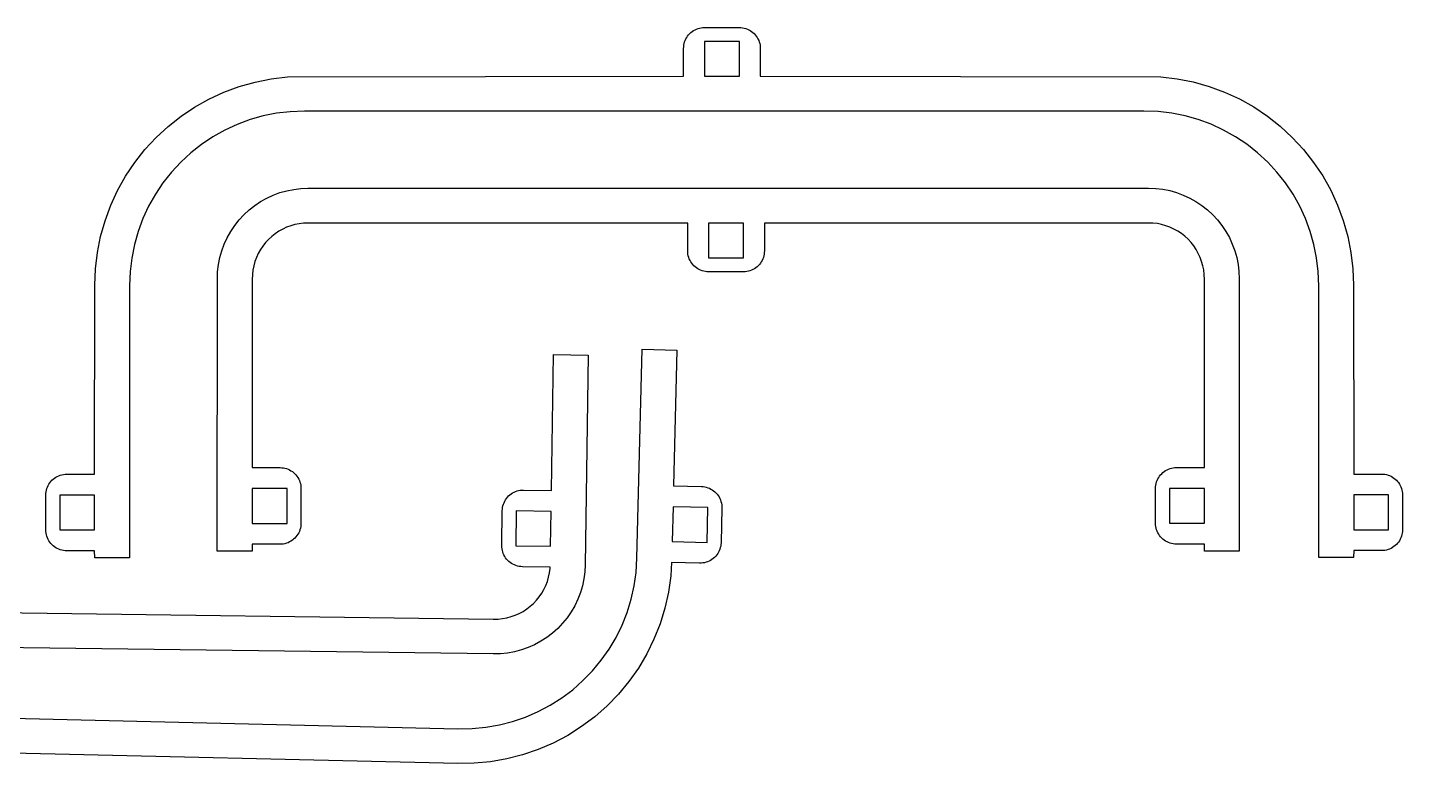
# Model space of a CAD drawing. Header units: millimetres. Extents: x 283 to 494, y -202 to 99.
# Drawn here: x 395.7 to 494.4, y -200.1 to -147.2 of the extents above; entities that cross this region are included whole.
import ezdxf

# ---------------------------------------------------------------- set-up
doc = ezdxf.new("R2010")
doc.units = ezdxf.units.MM
doc.header["$MEASUREMENT"] = 0
doc.layers.add('Layer 1', color=7, linetype='CONTINUOUS')

msp = doc.modelspace()

# ---------------------------------------------------------------- linework, layer by layer
at = {"layer": 'Layer 1', "color": 1}
for p, q in [((442.94, -148.061), (442.998, -147.958)), ((442.998, -147.958), (443.063, -147.86)), ((443.063, -147.86), (443.136, -147.768)), ((443.136, -147.768), (443.216, -147.681)), ((443.216, -147.681), (443.303, -147.601)), ((443.303, -147.601), (443.395, -147.528)), ((443.395, -147.528), (443.493, -147.463)), ((443.493, -147.463), (443.596, -147.405)), ((443.596, -147.405), (443.703, -147.356)), ((443.703, -147.356), (443.813, -147.315)), ((443.813, -147.315), (443.927, -147.283)), ((443.927, -147.283), (444.042, -147.26)), ((444.042, -147.26), (444.159, -147.246)), ((444.159, -147.246), (444.277, -147.242)), ((444.277, -147.242), (446.777, -147.241)), ((446.777, -147.241), (446.894, -147.246)), ((446.894, -147.246), (447.011, -147.26)), ((447.011, -147.26), (447.127, -147.283)), ((447.127, -147.283), (447.24, -147.315)), ((447.24, -147.315), (447.351, -147.356)), ((447.351, -147.356), (447.458, -147.405)), ((447.458, -147.405), (447.56, -147.462)), ((447.56, -147.462), (447.658, -147.528)), ((447.658, -147.528), (447.751, -147.601)), ((447.751, -147.601), (447.837, -147.681)), ((447.837, -147.681), (447.917, -147.767)), ((447.917, -147.767), (447.99, -147.86)), ((447.99, -147.86), (448.056, -147.957)), ((448.056, -147.957), (448.113, -148.06)), ((442.777, -148.742), (442.782, -148.624)), ((442.777, -150.742), (442.777, -148.742)), ((442.782, -148.624), (442.795, -148.507)), ((442.795, -148.507), (442.818, -148.392)), ((442.818, -148.392), (442.85, -148.278)), ((442.85, -148.278), (442.891, -148.168)), ((442.891, -148.168), (442.94, -148.061)), ((446.777, -148.241), (444.277, -148.242)), ((444.277, -148.242), (444.277, -150.742)), ((446.777, -150.742), (446.777, -148.241)), ((448.113, -148.06), (448.163, -148.167)), ((448.163, -148.167), (448.204, -148.278)), ((448.204, -148.278), (448.235, -148.391)), ((448.235, -148.391), (448.258, -148.507)), ((448.258, -148.507), (448.272, -148.624)), ((448.272, -148.624), (448.277, -148.741)), ((448.277, -148.741), (448.277, -150.741)), ((412.033, -151.16), (413.188, -150.93)), ((413.188, -150.93), (414.358, -150.792)), ((414.358, -150.792), (442.777, -150.742)), ((444.277, -150.742), (446.777, -150.742)), ((448.277, -150.741), (477.018, -150.784)), ((477.018, -150.784), (478.188, -150.922)), ((478.188, -150.922), (479.343, -151.152)), ((408.725, -152.38), (409.794, -151.887)), ((409.794, -151.887), (410.9, -151.48)), ((410.9, -151.48), (412.033, -151.16)), ((479.343, -151.152), (480.477, -151.471)), ((480.477, -151.471), (481.582, -151.879)), ((481.582, -151.879), (482.652, -152.372)), ((407.697, -152.955), (408.725, -152.38)), ((482.652, -152.372), (483.679, -152.947)), ((405.793, -154.339), (406.718, -153.61)), ((406.718, -153.61), (407.697, -152.955)), ((411.672, -153.857), (410.751, -154.197)), ((412.616, -153.591), (411.672, -153.857)), ((413.579, -153.4), (412.616, -153.591)), ((414.554, -153.284), (413.579, -153.4)), ((415.58, -153.245), (414.554, -153.284)), ((475.796, -153.237), (415.58, -153.245)), ((476.822, -153.276), (475.796, -153.237)), ((477.797, -153.391), (476.822, -153.276)), ((478.76, -153.583), (477.797, -153.391)), ((479.704, -153.849), (478.76, -153.583)), ((480.625, -154.189), (479.704, -153.849)), ((483.679, -152.947), (484.659, -153.602)), ((484.659, -153.602), (485.584, -154.331)), ((404.928, -155.138), (405.793, -154.339)), ((409.86, -154.608), (409.003, -155.087)), ((410.751, -154.197), (409.86, -154.608)), ((481.517, -154.6), (480.625, -154.189)), ((482.373, -155.079), (481.517, -154.6)), ((485.584, -154.331), (486.449, -155.13)), ((404.128, -156.003), (404.928, -155.138)), ((408.187, -155.632), (407.416, -156.24)), ((409.003, -155.087), (408.187, -155.632)), ((483.189, -155.624), (482.373, -155.079)), ((483.96, -156.232), (483.189, -155.624)), ((486.449, -155.13), (487.248, -155.995)), ((403.399, -156.928), (404.128, -156.003)), ((407.416, -156.24), (406.695, -156.906)), ((484.681, -156.898), (483.96, -156.232)), ((487.248, -155.995), (487.977, -156.92)), ((402.744, -157.907), (403.399, -156.928)), ((406.029, -157.627), (405.421, -158.397)), ((406.695, -156.906), (406.029, -157.627)), ((485.347, -157.619), (484.681, -156.898)), ((485.955, -158.39), (485.347, -157.619)), ((487.977, -156.92), (488.632, -157.899)), ((402.169, -158.935), (402.744, -157.907)), ((405.421, -158.397), (404.876, -159.214)), ((414.811, -158.858), (415.318, -158.798)), ((415.318, -158.798), (415.827, -158.778)), ((415.827, -158.778), (476.141, -158.772)), ((476.141, -158.772), (476.649, -158.792)), ((476.649, -158.792), (477.156, -158.852)), ((486.5, -159.206), (485.955, -158.39)), ((488.632, -157.899), (489.207, -158.927)), ((401.676, -160.004), (402.169, -158.935)), ((404.876, -159.214), (404.396, -160.07)), ((412.007, -160.019), (412.432, -159.735)), ((412.432, -159.735), (412.877, -159.486)), ((412.877, -159.486), (413.341, -159.272)), ((413.341, -159.272), (413.82, -159.096)), ((413.82, -159.096), (414.311, -158.957)), ((414.311, -158.957), (414.811, -158.858)), ((477.156, -158.852), (477.656, -158.952)), ((477.656, -158.952), (478.148, -159.09)), ((478.148, -159.09), (478.626, -159.267)), ((478.626, -159.267), (479.09, -159.48)), ((479.09, -159.48), (479.535, -159.73)), ((479.535, -159.73), (479.96, -160.013)), ((486.98, -160.062), (486.5, -159.206)), ((489.207, -158.927), (489.7, -159.996)), ((401.268, -161.109), (401.676, -160.004)), ((404.396, -160.07), (403.985, -160.961)), ((410.885, -161.056), (411.232, -160.681)), ((411.232, -160.681), (411.607, -160.335)), ((411.607, -160.335), (412.007, -160.019)), ((479.96, -160.013), (480.36, -160.329)), ((480.36, -160.329), (480.735, -160.676)), ((480.735, -160.676), (481.082, -161.05)), ((487.391, -160.953), (486.98, -160.062)), ((489.7, -159.996), (490.108, -161.101)), ((400.948, -162.243), (401.268, -161.109)), ((403.985, -160.961), (403.645, -161.882)), ((410.286, -161.881), (410.569, -161.456)), ((410.569, -161.456), (410.885, -161.056)), ((414.012, -161.714), (413.738, -161.867)), ((414.297, -161.582), (414.012, -161.714)), ((414.592, -161.473), (414.297, -161.582)), ((414.894, -161.388), (414.592, -161.473)), ((415.202, -161.327), (414.894, -161.388)), ((415.514, -161.29), (415.202, -161.327)), ((443.073, -161.276), (415.514, -161.29)), ((443.073, -163.275), (443.073, -161.276)), ((447.073, -161.275), (444.573, -161.275)), ((444.573, -161.275), (444.573, -163.775)), ((447.073, -163.775), (447.073, -161.275)), ((476.453, -161.284), (448.573, -161.275)), ((448.573, -161.275), (448.573, -163.275)), ((476.765, -161.321), (476.453, -161.284)), ((477.073, -161.383), (476.765, -161.321)), ((477.375, -161.468), (477.073, -161.383)), ((477.67, -161.576), (477.375, -161.468)), ((477.955, -161.708), (477.67, -161.576)), ((478.229, -161.861), (477.955, -161.708)), ((481.082, -161.05), (481.398, -161.451)), ((481.398, -161.451), (481.681, -161.876)), ((487.731, -161.874), (487.391, -160.953)), ((490.108, -161.101), (490.428, -162.235)), ((400.718, -163.398), (400.948, -162.243)), ((403.645, -161.882), (403.379, -162.826)), ((409.822, -162.789), (410.036, -162.326)), ((410.036, -162.326), (410.286, -161.881)), ((412.786, -162.68), (412.592, -162.926)), ((412.999, -162.449), (412.786, -162.68)), ((413.23, -162.236), (412.999, -162.449)), ((413.477, -162.041), (413.23, -162.236)), ((413.738, -161.867), (413.477, -162.041)), ((478.49, -162.036), (478.229, -161.861)), ((478.737, -162.23), (478.49, -162.036)), ((478.968, -162.444), (478.737, -162.23)), ((479.181, -162.674), (478.968, -162.444)), ((479.375, -162.921), (479.181, -162.674)), ((481.681, -161.876), (481.931, -162.321)), ((481.931, -162.321), (482.144, -162.784)), ((487.997, -162.819), (487.731, -161.874)), ((490.428, -162.235), (490.658, -163.39)), ((400.58, -164.567), (400.718, -163.398)), ((403.379, -162.826), (403.187, -163.789)), ((409.507, -163.759), (409.646, -163.268)), ((409.646, -163.268), (409.822, -162.789)), ((412.132, -163.747), (412.023, -164.041)), ((412.264, -163.461), (412.132, -163.747)), ((412.417, -163.187), (412.264, -163.461)), ((412.592, -162.926), (412.417, -163.187)), ((443.078, -163.393), (443.073, -163.275)), ((443.092, -163.51), (443.078, -163.393)), ((443.115, -163.626), (443.092, -163.51)), ((443.147, -163.739), (443.115, -163.626)), ((443.187, -163.85), (443.147, -163.739)), ((448.5, -163.739), (448.459, -163.849)), ((448.532, -163.625), (448.5, -163.739)), ((448.555, -163.51), (448.532, -163.625)), ((448.568, -163.393), (448.555, -163.51)), ((448.573, -163.275), (448.568, -163.393)), ((479.55, -163.182), (479.375, -162.921)), ((479.703, -163.456), (479.55, -163.182)), ((479.835, -163.741), (479.703, -163.456)), ((479.943, -164.036), (479.835, -163.741)), ((482.144, -162.784), (482.321, -163.263)), ((482.321, -163.263), (482.46, -163.754)), ((482.46, -163.754), (482.559, -164.255)), ((488.189, -163.781), (487.997, -162.819)), ((490.658, -163.39), (490.796, -164.56)), ((400.533, -165.744), (400.58, -164.567)), ((403.187, -163.789), (403.072, -164.764)), ((409.347, -164.767), (409.407, -164.26)), ((409.407, -164.26), (409.507, -163.759)), ((411.877, -164.651), (411.84, -164.963)), ((411.938, -164.343), (411.877, -164.651)), ((412.023, -164.041), (411.938, -164.343)), ((443.237, -163.956), (443.187, -163.85)), ((443.294, -164.059), (443.237, -163.956)), ((443.36, -164.157), (443.294, -164.059)), ((443.433, -164.25), (443.36, -164.157)), ((443.513, -164.336), (443.433, -164.25)), ((443.599, -164.416), (443.513, -164.336)), ((443.691, -164.489), (443.599, -164.416)), ((443.789, -164.554), (443.691, -164.489)), ((443.892, -164.612), (443.789, -164.554)), ((443.999, -164.661), (443.892, -164.612)), ((444.11, -164.702), (443.999, -164.661)), ((444.223, -164.734), (444.11, -164.702)), ((444.339, -164.757), (444.223, -164.734)), ((444.573, -163.775), (447.073, -163.775)), ((447.423, -164.734), (447.308, -164.757)), ((447.537, -164.702), (447.423, -164.734)), ((447.647, -164.661), (447.537, -164.702)), ((447.754, -164.612), (447.647, -164.661)), ((447.857, -164.554), (447.754, -164.612)), ((447.955, -164.489), (447.857, -164.554)), ((448.047, -164.416), (447.955, -164.489)), ((448.134, -164.336), (448.047, -164.416)), ((448.214, -164.249), (448.134, -164.336)), ((448.287, -164.157), (448.214, -164.249)), ((448.352, -164.059), (448.287, -164.157)), ((448.41, -163.956), (448.352, -164.059)), ((448.459, -163.849), (448.41, -163.956)), ((480.029, -164.338), (479.943, -164.036)), ((480.09, -164.646), (480.029, -164.338)), ((480.127, -164.958), (480.09, -164.646)), ((482.559, -164.255), (482.619, -164.762)), ((488.304, -164.756), (488.189, -163.781)), ((490.796, -164.56), (490.843, -165.737)), ((403.072, -164.764), (403.033, -165.794)), ((409.324, -184.83), (409.327, -165.277)), ((409.327, -165.277), (409.347, -164.767)), ((411.827, -165.326), (411.825, -178.83)), ((411.84, -164.963), (411.827, -165.326)), ((444.455, -164.771), (444.339, -164.757)), ((444.573, -164.775), (444.455, -164.771)), ((447.073, -164.775), (444.573, -164.775)), ((447.191, -164.77), (447.073, -164.775)), ((447.308, -164.757), (447.191, -164.77)), ((480.14, -165.321), (480.127, -164.958)), ((480.14, -178.825), (480.14, -165.321)), ((482.619, -164.762), (482.639, -165.272)), ((482.639, -165.272), (482.64, -184.825)), ((488.343, -165.786), (488.304, -164.756)), ((400.521, -179.297), (400.533, -165.744)), ((403.033, -165.794), (403.031, -185.298)), ((488.344, -185.29), (488.343, -165.786)), ((490.843, -165.737), (490.854, -179.289)), ((439.433, -185.323), (439.795, -170.332)), ((439.795, -170.332), (442.294, -170.392)), ((442.294, -170.392), (442.059, -180.14)), ((433.292, -180.468), (433.432, -170.72)), ((433.432, -170.72), (435.931, -170.755)), ((435.931, -170.755), (435.716, -185.798)), ((397.64, -179.583), (397.738, -179.518)), ((397.738, -179.518), (397.84, -179.46)), ((397.84, -179.46), (397.947, -179.411)), ((397.947, -179.411), (398.058, -179.37)), ((398.058, -179.37), (398.171, -179.338)), ((398.171, -179.338), (398.287, -179.315)), ((398.287, -179.315), (398.404, -179.302)), ((398.404, -179.302), (398.521, -179.297)), ((398.521, -179.297), (400.521, -179.297)), ((411.825, -178.83), (413.825, -178.831)), ((413.825, -178.831), (413.943, -178.835)), ((413.943, -178.835), (414.06, -178.849)), ((414.06, -178.849), (414.175, -178.872)), ((414.175, -178.872), (414.288, -178.904)), ((414.288, -178.904), (414.399, -178.945)), ((414.399, -178.945), (414.506, -178.994)), ((414.506, -178.994), (414.609, -179.052)), ((414.609, -179.052), (414.707, -179.117)), ((414.707, -179.117), (414.799, -179.19)), ((414.799, -179.19), (414.886, -179.27)), ((414.886, -179.27), (414.965, -179.357)), ((414.965, -179.357), (415.038, -179.449)), ((415.038, -179.449), (415.104, -179.547)), ((476.803, -179.644), (476.861, -179.541)), ((476.861, -179.541), (476.926, -179.443)), ((476.926, -179.443), (476.999, -179.351)), ((476.999, -179.351), (477.079, -179.264)), ((477.079, -179.264), (477.166, -179.184)), ((477.166, -179.184), (477.258, -179.111)), ((477.258, -179.111), (477.356, -179.046)), ((477.356, -179.046), (477.459, -178.988)), ((477.459, -178.988), (477.566, -178.939)), ((477.566, -178.939), (477.676, -178.898)), ((477.676, -178.898), (477.79, -178.866)), ((477.79, -178.866), (477.905, -178.843)), ((477.905, -178.843), (478.022, -178.83)), ((478.022, -178.83), (478.14, -178.825)), ((478.14, -178.825), (480.14, -178.825)), ((490.854, -179.289), (492.854, -179.289)), ((492.854, -179.289), (492.972, -179.294)), ((492.972, -179.294), (493.089, -179.308)), ((493.089, -179.308), (493.204, -179.331)), ((493.204, -179.331), (493.318, -179.363)), ((493.318, -179.363), (493.428, -179.404)), ((493.428, -179.404), (493.535, -179.453)), ((493.535, -179.453), (493.638, -179.51)), ((493.638, -179.51), (493.736, -179.576)), ((397.04, -180.562), (397.063, -180.447)), ((397.063, -180.447), (397.095, -180.333)), ((397.095, -180.333), (397.135, -180.223)), ((397.135, -180.223), (397.185, -180.116)), ((397.185, -180.116), (397.242, -180.013)), ((397.242, -180.013), (397.308, -179.915)), ((397.308, -179.915), (397.381, -179.823)), ((397.381, -179.823), (397.461, -179.736)), ((397.461, -179.736), (397.547, -179.656)), ((397.547, -179.656), (397.64, -179.583)), ((411.825, -180.33), (411.824, -182.83)), ((414.325, -180.331), (411.825, -180.33)), ((414.324, -182.831), (414.325, -180.331)), ((415.104, -179.547), (415.161, -179.65)), ((415.161, -179.65), (415.211, -179.757)), ((415.211, -179.757), (415.251, -179.867)), ((415.251, -179.867), (415.283, -179.981)), ((415.283, -179.981), (415.306, -180.096)), ((415.306, -180.096), (415.32, -180.213)), ((415.32, -180.213), (415.325, -180.331)), ((415.325, -180.331), (415.324, -182.831)), ((430.717, -180.546), (430.828, -180.507)), ((430.828, -180.507), (430.942, -180.476)), ((430.942, -180.476), (431.057, -180.455)), ((431.057, -180.455), (431.175, -180.443)), ((431.175, -180.443), (431.292, -180.44)), ((431.292, -180.44), (433.292, -180.468)), ((442.059, -180.14), (444.058, -180.188)), ((444.058, -180.188), (444.175, -180.195)), ((444.175, -180.195), (444.292, -180.212)), ((444.292, -180.212), (444.407, -180.238)), ((444.407, -180.238), (444.519, -180.273)), ((444.519, -180.273), (444.629, -180.316)), ((444.629, -180.316), (444.735, -180.368)), ((444.735, -180.368), (444.836, -180.428)), ((444.836, -180.428), (444.932, -180.496)), ((444.932, -180.496), (445.023, -180.571)), ((476.64, -180.325), (476.644, -180.207)), ((476.64, -182.825), (476.64, -180.325)), ((476.644, -180.207), (476.658, -180.09)), ((476.658, -180.09), (476.681, -179.975)), ((476.681, -179.975), (476.713, -179.861)), ((476.713, -179.861), (476.754, -179.751)), ((476.754, -179.751), (476.803, -179.644)), ((480.14, -180.325), (477.64, -180.325)), ((477.64, -180.325), (477.64, -182.825)), ((480.14, -182.825), (480.14, -180.325)), ((493.736, -179.576), (493.828, -179.649)), ((493.828, -179.649), (493.915, -179.729)), ((493.915, -179.729), (493.995, -179.815)), ((493.995, -179.815), (494.068, -179.908)), ((494.068, -179.908), (494.133, -180.006)), ((494.133, -180.006), (494.191, -180.108)), ((494.191, -180.108), (494.24, -180.215)), ((494.24, -180.215), (494.281, -180.326)), ((494.281, -180.326), (494.313, -180.439)), ((494.313, -180.439), (494.336, -180.555)), ((397.021, -180.797), (397.026, -180.679)), ((397.021, -183.297), (397.021, -180.797)), ((397.026, -180.679), (397.04, -180.562)), ((400.521, -180.797), (398.021, -180.797)), ((398.021, -180.797), (398.021, -183.297)), ((400.521, -183.297), (400.521, -180.797)), ((429.818, -181.569), (429.851, -181.456)), ((429.851, -181.456), (429.893, -181.346)), ((429.893, -181.346), (429.944, -181.24)), ((429.944, -181.24), (430.003, -181.138)), ((430.003, -181.138), (430.07, -181.041)), ((430.07, -181.041), (430.144, -180.949)), ((430.144, -180.949), (430.225, -180.864)), ((430.225, -180.864), (430.313, -180.785)), ((430.313, -180.785), (430.407, -180.714)), ((430.407, -180.714), (430.506, -180.65)), ((430.506, -180.65), (430.609, -180.594)), ((430.609, -180.594), (430.717, -180.546)), ((445.023, -180.571), (445.107, -180.653)), ((445.107, -180.653), (445.185, -180.741)), ((445.185, -180.741), (445.256, -180.835)), ((445.256, -180.835), (445.319, -180.935)), ((445.319, -180.935), (445.374, -181.039)), ((445.374, -181.039), (445.421, -181.147)), ((445.421, -181.147), (445.459, -181.259)), ((445.459, -181.259), (445.488, -181.373)), ((445.488, -181.373), (445.508, -181.489)), ((445.508, -181.489), (445.519, -181.606)), ((493.354, -180.789), (490.854, -180.789)), ((490.854, -180.789), (490.854, -183.289)), ((493.354, -183.289), (493.354, -180.789)), ((494.336, -180.555), (494.349, -180.672)), ((494.349, -180.672), (494.354, -180.789)), ((494.354, -180.789), (494.354, -183.289)), ((429.735, -184.418), (429.771, -181.918)), ((429.771, -181.918), (429.777, -181.801)), ((429.777, -181.801), (429.793, -181.684)), ((429.793, -181.684), (429.818, -181.569)), ((430.771, -181.933), (430.735, -184.432)), ((433.271, -181.968), (430.771, -181.933)), ((433.235, -184.468), (433.271, -181.968)), ((442.022, -181.639), (441.962, -184.139)), ((444.521, -181.7), (442.022, -181.639)), ((444.461, -184.199), (444.521, -181.7)), ((445.521, -181.724), (445.461, -184.223)), ((445.519, -181.606), (445.521, -181.724)), ((397.026, -183.415), (397.021, -183.297)), ((397.039, -183.531), (397.026, -183.415)), ((398.021, -183.297), (400.521, -183.297)), ((411.824, -182.83), (414.324, -182.831)), ((415.21, -183.405), (415.161, -183.512)), ((415.251, -183.294), (415.21, -183.405)), ((415.283, -183.181), (415.251, -183.294)), ((415.306, -183.065), (415.283, -183.181)), ((415.32, -182.948), (415.306, -183.065)), ((415.324, -182.831), (415.32, -182.948)), ((476.645, -182.943), (476.64, -182.825)), ((476.658, -183.06), (476.645, -182.943)), ((476.681, -183.175), (476.658, -183.06)), ((476.713, -183.288), (476.681, -183.175)), ((476.754, -183.399), (476.713, -183.288)), ((476.803, -183.506), (476.754, -183.399)), ((477.64, -182.825), (480.14, -182.825)), ((490.854, -183.289), (493.354, -183.289)), ((494.35, -183.407), (494.336, -183.524)), ((494.354, -183.289), (494.35, -183.407)), ((397.062, -183.647), (397.039, -183.531)), ((397.094, -183.76), (397.062, -183.647)), ((397.135, -183.871), (397.094, -183.76)), ((397.184, -183.978), (397.135, -183.871)), ((397.242, -184.081), (397.184, -183.978)), ((397.307, -184.179), (397.242, -184.081)), ((397.38, -184.271), (397.307, -184.179)), ((397.46, -184.358), (397.38, -184.271)), ((397.547, -184.437), (397.46, -184.358)), ((397.639, -184.51), (397.547, -184.437)), ((413.824, -184.331), (411.824, -184.33)), ((411.824, -184.33), (411.824, -184.83)), ((413.942, -184.326), (413.824, -184.331)), ((414.059, -184.312), (413.942, -184.326)), ((414.174, -184.289), (414.059, -184.312)), ((414.288, -184.257), (414.174, -184.289)), ((414.398, -184.216), (414.288, -184.257)), ((414.505, -184.167), (414.398, -184.216)), ((414.608, -184.11), (414.505, -184.167)), ((414.706, -184.044), (414.608, -184.11)), ((414.798, -183.971), (414.706, -184.044)), ((414.885, -183.891), (414.798, -183.971)), ((414.965, -183.805), (414.885, -183.891)), ((415.038, -183.712), (414.965, -183.805)), ((415.103, -183.615), (415.038, -183.712)), ((415.161, -183.512), (415.103, -183.615)), ((429.738, -184.536), (429.735, -184.418)), ((430.735, -184.432), (433.235, -184.468)), ((441.962, -184.139), (444.461, -184.199)), ((445.437, -184.457), (445.411, -184.572)), ((445.453, -184.34), (445.437, -184.457)), ((445.461, -184.223), (445.453, -184.34)), ((476.861, -183.609), (476.803, -183.506)), ((476.926, -183.707), (476.861, -183.609)), ((476.999, -183.799), (476.926, -183.707)), ((477.079, -183.886), (476.999, -183.799)), ((477.166, -183.965), (477.079, -183.886)), ((477.258, -184.038), (477.166, -183.965)), ((477.356, -184.104), (477.258, -184.038)), ((477.459, -184.161), (477.356, -184.104)), ((477.566, -184.211), (477.459, -184.161)), ((477.676, -184.251), (477.566, -184.211)), ((477.79, -184.283), (477.676, -184.251)), ((477.905, -184.306), (477.79, -184.283)), ((478.022, -184.32), (477.905, -184.306)), ((478.14, -184.325), (478.022, -184.32)), ((480.14, -184.325), (478.14, -184.325)), ((480.14, -184.825), (480.14, -184.325)), ((493.828, -184.43), (493.736, -184.503)), ((493.915, -184.35), (493.828, -184.43)), ((493.995, -184.263), (493.915, -184.35)), ((494.068, -184.171), (493.995, -184.263)), ((494.133, -184.073), (494.068, -184.171)), ((494.191, -183.97), (494.133, -184.073)), ((494.24, -183.863), (494.191, -183.97)), ((494.281, -183.753), (494.24, -183.863)), ((494.313, -183.639), (494.281, -183.753)), ((494.336, -183.524), (494.313, -183.639)), ((397.737, -184.576), (397.639, -184.51)), ((397.84, -184.633), (397.737, -184.576)), ((397.947, -184.683), (397.84, -184.633)), ((398.057, -184.724), (397.947, -184.683)), ((398.171, -184.756), (398.057, -184.724)), ((398.286, -184.778), (398.171, -184.756)), ((398.403, -184.792), (398.286, -184.778)), ((398.521, -184.797), (398.403, -184.792)), ((400.521, -184.797), (398.521, -184.797)), ((400.531, -185.297), (400.521, -184.797)), ((403.031, -185.298), (400.531, -185.297)), ((411.824, -184.83), (409.324, -184.83)), ((429.75, -184.653), (429.738, -184.536)), ((429.772, -184.769), (429.75, -184.653)), ((429.802, -184.882), (429.772, -184.769)), ((429.841, -184.993), (429.802, -184.882)), ((429.889, -185.101), (429.841, -184.993)), ((429.945, -185.205), (429.889, -185.101)), ((430.009, -185.304), (429.945, -185.205)), ((430.081, -185.397), (430.009, -185.304)), ((430.159, -185.485), (430.081, -185.397)), ((439.369, -186.352), (439.433, -185.323)), ((444.813, -185.421), (444.714, -185.484)), ((444.908, -185.35), (444.813, -185.421)), ((444.996, -185.273), (444.908, -185.35)), ((445.078, -185.188), (444.996, -185.273)), ((445.153, -185.097), (445.078, -185.188)), ((445.221, -185.001), (445.153, -185.097)), ((445.281, -184.9), (445.221, -185.001)), ((445.333, -184.794), (445.281, -184.9)), ((445.376, -184.685), (445.333, -184.794)), ((445.411, -184.572), (445.376, -184.685)), ((482.64, -184.825), (480.14, -184.825)), ((490.844, -185.29), (488.344, -185.29)), ((490.854, -184.79), (490.844, -185.29)), ((492.854, -184.789), (490.854, -184.79)), ((492.972, -184.785), (492.854, -184.789)), ((493.089, -184.771), (492.972, -184.785)), ((493.205, -184.748), (493.089, -184.771)), ((493.318, -184.716), (493.205, -184.748)), ((493.428, -184.675), (493.318, -184.716)), ((493.535, -184.626), (493.428, -184.675)), ((493.638, -184.568), (493.535, -184.626)), ((493.736, -184.503), (493.638, -184.568)), ((430.245, -185.566), (430.159, -185.485)), ((430.336, -185.64), (430.245, -185.566)), ((430.433, -185.707), (430.336, -185.64)), ((430.535, -185.766), (430.433, -185.707)), ((430.641, -185.817), (430.535, -185.766)), ((430.751, -185.859), (430.641, -185.817)), ((430.864, -185.893), (430.751, -185.859)), ((430.979, -185.917), (430.864, -185.893)), ((431.096, -185.933), (430.979, -185.917)), ((431.214, -185.939), (431.096, -185.933)), ((433.205, -185.968), (431.214, -185.939)), ((433.092, -186.694), (433.158, -186.387)), ((433.158, -186.387), (433.199, -186.076)), ((433.199, -186.076), (433.205, -185.968)), ((435.689, -186.308), (435.621, -186.814)), ((435.716, -185.798), (435.689, -186.308)), ((439.231, -187.323), (439.369, -186.352)), ((441.918, -185.638), (441.856, -186.608)), ((443.925, -185.686), (441.918, -185.638)), ((444.043, -185.684), (443.925, -185.686)), ((444.16, -185.673), (444.043, -185.684)), ((444.276, -185.653), (444.16, -185.673)), ((444.39, -185.624), (444.276, -185.653)), ((444.502, -185.586), (444.39, -185.624)), ((444.61, -185.539), (444.502, -185.586)), ((444.714, -185.484), (444.61, -185.539)), ((432.754, -187.572), (432.89, -187.288)), ((432.89, -187.288), (433.003, -186.995)), ((433.003, -186.995), (433.092, -186.694)), ((435.515, -187.313), (435.369, -187.802)), ((435.621, -186.814), (435.515, -187.313)), ((439.016, -188.281), (439.231, -187.323)), ((441.856, -186.608), (441.69, -187.774)), ((432.004, -188.574), (432.221, -188.346)), ((432.221, -188.346), (432.419, -188.102)), ((432.419, -188.102), (432.597, -187.844)), ((432.597, -187.844), (432.754, -187.572)), ((435.186, -188.278), (434.965, -188.739)), ((435.369, -187.802), (435.186, -188.278)), ((438.727, -189.219), (439.016, -188.281)), ((441.69, -187.774), (441.432, -188.923)), ((344.293, -188.569), (429.109, -189.704)), ((430.694, -189.422), (430.981, -189.295)), ((430.981, -189.295), (431.258, -189.145)), ((431.258, -189.145), (431.521, -188.974)), ((431.521, -188.974), (431.771, -188.783)), ((431.771, -188.783), (432.004, -188.574)), ((434.71, -189.18), (434.42, -189.6)), ((434.965, -188.739), (434.71, -189.18)), ((438.365, -190.131), (438.727, -189.219)), ((441.432, -188.923), (441.085, -190.049)), ((429.109, -189.704), (429.473, -189.697)), ((429.473, -189.697), (429.786, -189.664)), ((429.786, -189.664), (430.095, -189.607)), ((430.095, -189.607), (430.398, -189.526)), ((430.398, -189.526), (430.694, -189.422)), ((433.747, -190.367), (433.367, -190.708)), ((434.098, -189.997), (433.747, -190.367)), ((434.42, -189.6), (434.098, -189.997)), ((437.933, -191.012), (438.365, -190.131)), ((441.085, -190.049), (440.651, -191.144)), ((429.124, -192.204), (338.763, -190.996)), ((432.533, -191.295), (432.084, -191.538)), ((432.961, -191.018), (432.533, -191.295)), ((433.367, -190.708), (432.961, -191.018)), ((437.432, -191.857), (437.933, -191.012)), ((440.651, -191.144), (440.132, -192.201)), ((429.634, -192.192), (429.124, -192.204)), ((430.141, -192.139), (429.634, -192.192)), ((430.643, -192.046), (430.141, -192.139)), ((431.136, -191.915), (430.643, -192.046)), ((431.618, -191.745), (431.136, -191.915)), ((432.084, -191.538), (431.618, -191.745)), ((436.868, -192.66), (437.432, -191.857)), ((440.132, -192.201), (439.532, -193.214)), ((436.242, -193.416), (436.868, -192.66)), ((439.532, -193.214), (438.854, -194.178)), ((434.821, -194.769), (435.558, -194.12)), ((435.558, -194.12), (436.242, -193.416)), ((438.854, -194.178), (438.103, -195.085)), ((434.036, -195.358), (434.821, -194.769)), ((438.103, -195.085), (437.283, -195.93)), ((336.287, -195.471), (426.583, -197.566)), ((432.34, -196.342), (433.207, -195.883)), ((433.207, -195.883), (434.036, -195.358)), ((437.283, -195.93), (436.399, -196.708)), ((428.592, -197.46), (429.559, -197.292)), ((429.559, -197.292), (430.51, -197.048)), ((430.51, -197.048), (431.439, -196.731)), ((431.439, -196.731), (432.34, -196.342)), ((436.399, -196.708), (435.456, -197.415)), ((426.573, -200.066), (341.724, -198.108)), ((426.583, -197.566), (427.615, -197.552)), ((427.615, -197.552), (428.592, -197.46)), ((434.462, -198.045), (433.42, -198.596)), ((435.456, -197.415), (434.462, -198.045)), ((432.339, -199.063), (431.225, -199.444)), ((433.42, -198.596), (432.339, -199.063)), ((427.751, -200.048), (426.573, -200.066)), ((428.923, -199.938), (427.751, -200.048)), ((430.084, -199.736), (428.923, -199.938)), ((431.225, -199.444), (430.084, -199.736))]:
    msp.add_line(p, q, dxfattribs=at)

doc.saveas('drawing.dxf')
